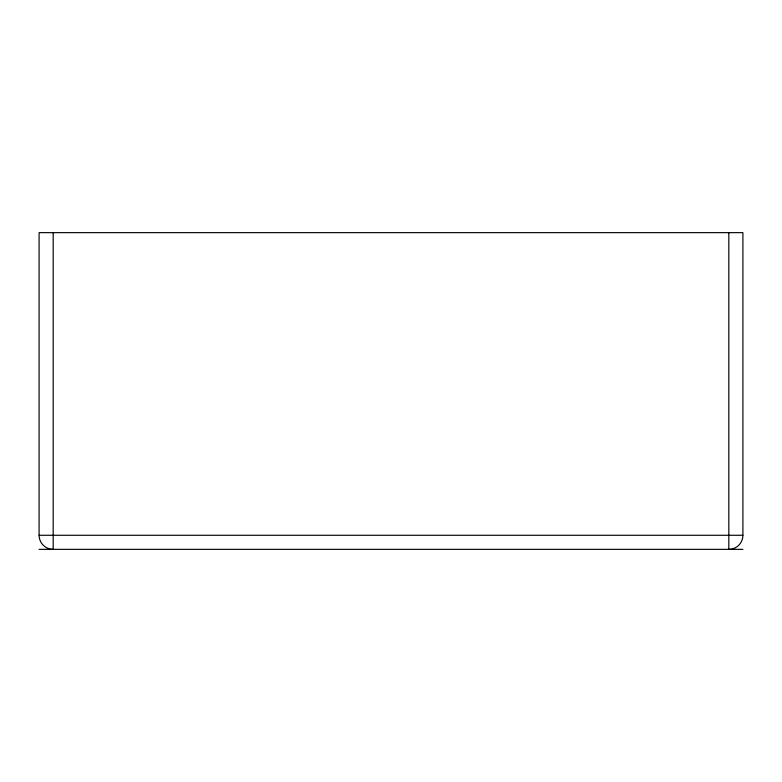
<?xml version="1.0" encoding="UTF-8"?>
<svg xmlns="http://www.w3.org/2000/svg" width="782" height="782" viewBox="0 0 782 782"><rect width="100%" height="100%" fill="white"/><g stroke="black" fill="none" stroke-linecap="round" stroke-linejoin="round"><path stroke-width="1.17" d="M39.1 535.279L742.9 535.279L742.9 232.645L39.1 232.645L39.1 535.279A14.076 14.076 0 0 0 53.176 549.355L53.176 232.645M39.1 549.355L742.9 549.355M728.824 232.645L728.824 549.355A14.076 14.076 0 0 0 742.9 535.279"/></g></svg>
